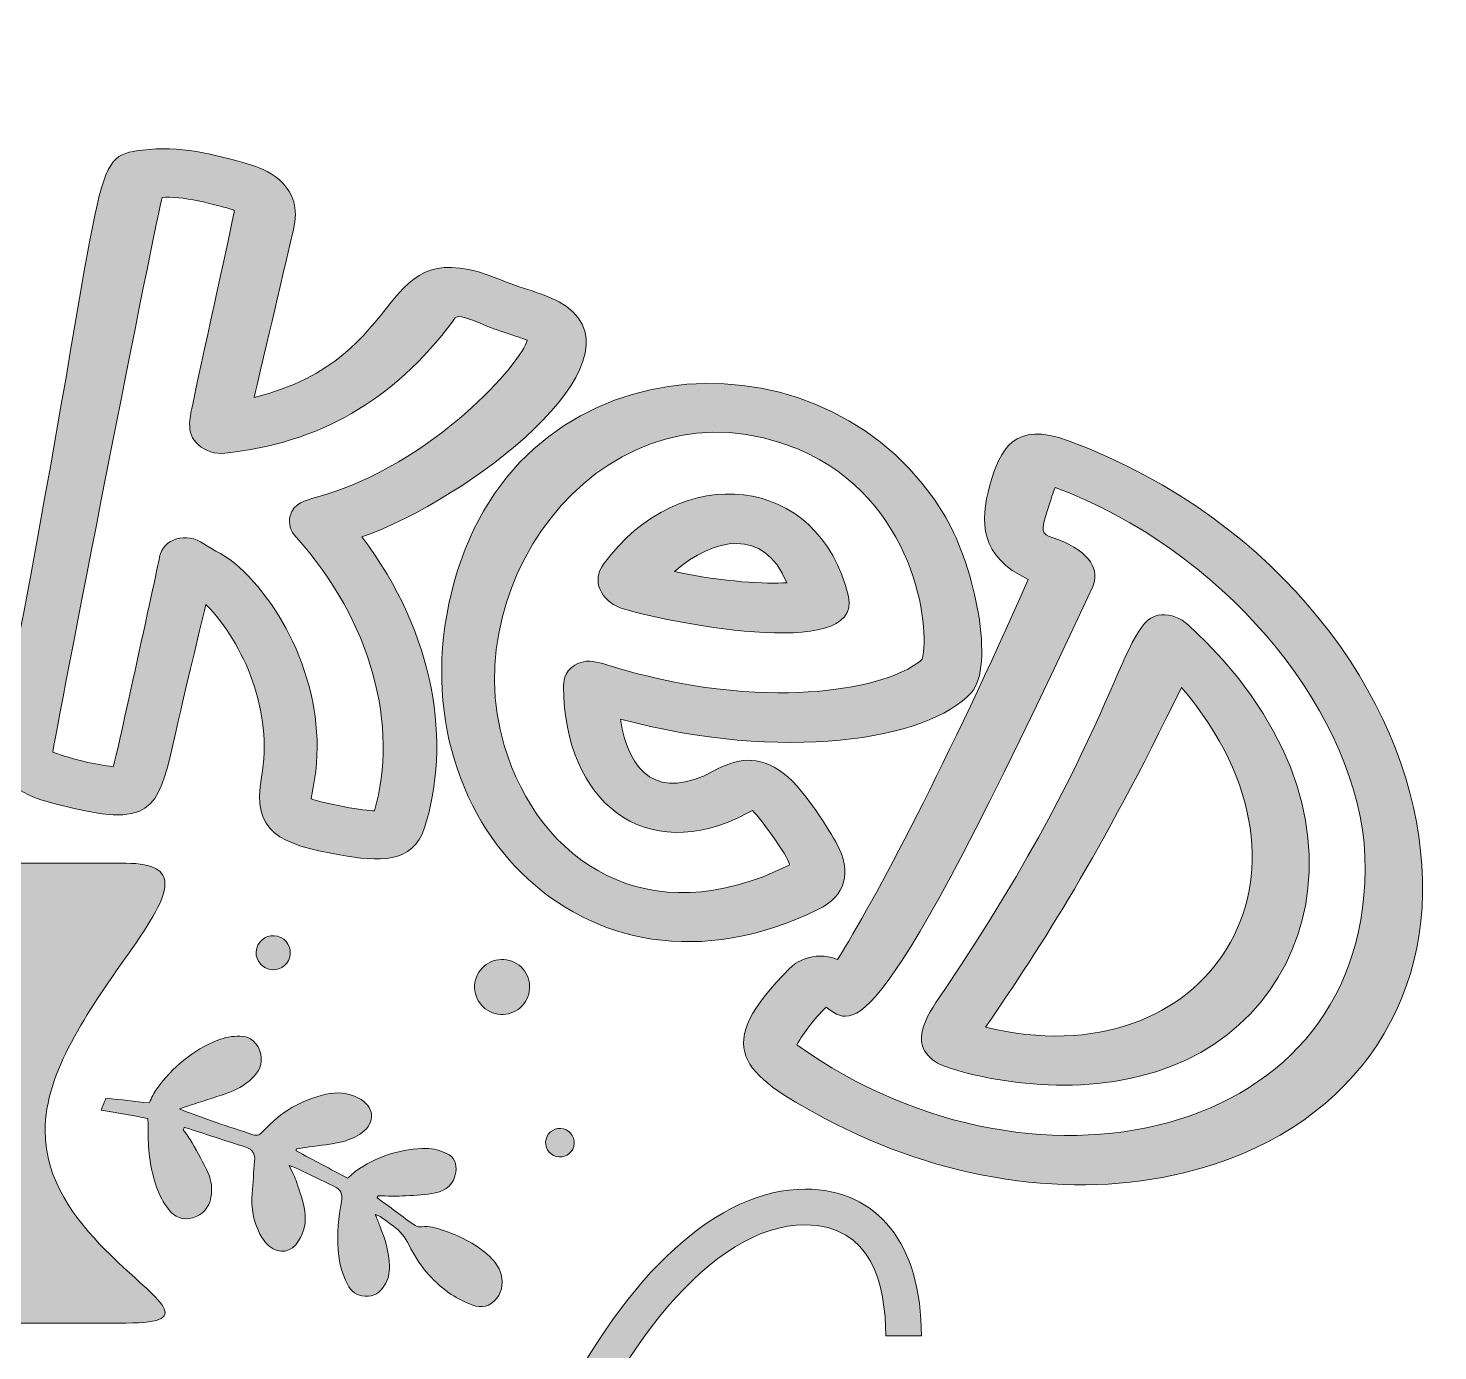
# Model space of a CAD drawing. Header units: inches. Extents: x 52 to 1027, y -905 to -175.
# Drawn here: x 699.2 to 1027.5, y -483.2 to -175 of the extents above; entities that cross this region are included whole.
import ezdxf

# ---------------------------------------------------------------- set-up
doc = ezdxf.new("R2010")
doc.units = ezdxf.units.IN
doc.header["$MEASUREMENT"] = 0
doc.layers.add('Layer 1', color=7, linetype='Continuous')

# ---------------------------------------------------------------- blocks, each defined once
blk = doc.blocks.new('block 2')
at = {"layer": 'Layer 1', "true_color": 0x020202}
h = blk.add_hatch(color=18, dxfattribs=at)
h.dxf.hatch_style = 2
edge = h.paths.add_edge_path()
edge.add_spline(control_points=[(470.67, -219), (473.95, -218.98), (472.96, -217.88), (473.95, -223.29), (495.89, -346.8), (490.01, -344.27), (507.68, -343.13), (519.53, -342.43), (530.84, -340.38), (531.09, -329.18), (531.18, -321.36), (528.42, -302.82), (521.56, -245.16), (544.52, -290.65), (551.85, -295.11), (558.84, -328.95), (560.85, -339.2), (569.75, -338.01), (578.4, -338.78), (588.86, -339.69), (596.43, -338.16), (597.43, -328.22), (597.47, -327.88), (597.5, -327.54), (597.53, -327.21), (598.66, -328.78), (600.34, -330.15), (602.55, -331.25), (627.61, -343.99), (627.91, -335.92), (636.83, -317.27), (639.36, -317.5), (644.67, -317.83), (658.19, -319.35), (658.4, -336.49), (655.68, -346), (668.54, -348.14), (678.9, -349.89), (689.17, -350.45), (692.92, -344.17), (693.29, -351.96), (697.76, -354.09), (709.87, -356.81), (729.34, -361.45), (729.8, -355.35), (733.62, -338.66), (736.35, -326.73), (738.78, -316.83), (740.59, -309.28), (749.58, -318.48), (756.25, -334.35), (753.52, -349.5), (751.27, -362.39), (757.73, -365.17), (771.81, -367.64), (780.64, -369.21), (788.81, -369.83), (791.51, -361.28), (797.64, -341.86), (794.26, -316.49), (776.91, -293.53), (801.92, -284.75), (843.07, -253.13), (824.48, -239.8), (820.34, -236.9), (815.15, -236.13), (809.29, -233.63), (779.21, -221.28), (789.52, -251.81), (751.82, -261.04), (753.47, -253.85), (756.42, -241.37), (761, -221.9), (763.38, -211.88), (755.11, -208.09), (751.44, -206.99), (742.34, -204.22), (734.19, -202.37), (725.83, -203.39), (713.37, -204.92), (717.84, -206.47), (698.07, -311.53), (696.92, -317.66), (695.88, -322.85), (695.03, -327.29), (696.01, -295.54), (696.94, -208.6), (695.19, -205.62), (693.23, -198.87), (687.66, -198.03), (681.72, -195.3), (674.28, -191.91), (673.17, -192.29), (669.11, -191.51), (657.16, -189.41), (652.62, -192.1), (598.95, -312.84), (603.6, -265.92), (609.01, -213.41), (609.12, -212.54), (610.62, -198.25), (612.83, -190.35), (595.07, -188.79), (559.41, -186.17), (564.93, -191.55), (562.8, -233.93), (532.31, -175), (533.23, -179.67), (484.13, -181.56), (461.73, -182.79), (451.89, -183.78), (457.59, -209.94), (458.84, -215.73), (463.72, -219.07), (470.67, -219)], knot_values=[0, 0, 0, 0, 1, 1, 1, 2, 2, 2, 3, 3, 3, 4, 4, 4, 5, 5, 5, 6, 6, 6, 7, 7, 7, 8, 8, 8, 9, 9, 9, 10, 10, 10, 11, 11, 11, 12, 12, 12, 13, 13, 13, 14, 14, 14, 15, 15, 15, 16, 16, 16, 17, 17, 17, 18, 18, 18, 19, 19, 19, 20, 20, 20, 21, 21, 21, 22, 22, 22, 23, 23, 23, 24, 24, 24, 25, 25, 25, 26, 26, 26, 27, 27, 27, 28, 28, 28, 29, 29, 29, 30, 30, 30, 31, 31, 31, 32, 32, 32, 33, 33, 33, 34, 34, 34, 35, 35, 35, 36, 36, 36, 37, 37, 37, 38, 38, 38, 38], degree=3, periodic=1)
edge = h.paths.add_edge_path()
edge.add_spline(control_points=[(730.37, -214.48), (734.57, -213.89), (742.99, -216.14), (747.2, -217.42), (747.17, -218.48), (741.43, -244.06), (738.27, -259.03), (736.8, -266.03), (735.61, -269.21), (738.87, -272.11), (740.5, -273.56), (742.79, -274.28), (745.01, -274.04), (766.82, -271.72), (784.13, -261.95), (798.18, -243.19), (798.9, -242.24), (798.68, -241.32), (804.27, -243.69), (809, -245.7), (812.9, -246.72), (815.44, -247.7), (814.32, -252.49), (794.02, -276.58), (766.13, -284.38), (763.9, -285), (761, -285.6), (760.2, -288.66), (759.76, -290.35), (760.28, -292.19), (761.59, -293.63), (779.28, -313.16), (785.54, -337.89), (779.81, -357.38), (777.93, -357.45), (768.16, -355.78), (765.1, -354.58), (765.19, -353.86), (765.39, -352.83), (765.56, -351.96), (769.51, -332.11), (760.26, -311.59), (748.34, -300.57), (745.47, -297.9), (742.23, -296.71), (740.1, -295.16), (736.19, -292.3), (730.5, -293.98), (729.8, -298.16), (729.69, -298.93), (719.53, -345.79), (719.01, -347.1), (714.84, -346.61), (709.7, -345.43), (704.93, -343.7), (705.24, -340.49), (729.34, -217.55), (730.37, -214.48)], knot_values=[0, 0, 0, 0, 1, 1, 1, 2, 2, 2, 3, 3, 3, 4, 4, 4, 5, 5, 5, 6, 6, 6, 7, 7, 7, 8, 8, 8, 9, 9, 9, 10, 10, 10, 11, 11, 11, 12, 12, 12, 13, 13, 13, 14, 14, 14, 15, 15, 15, 16, 16, 16, 17, 17, 17, 18, 18, 18, 19, 19, 19, 19], degree=3, periodic=1)
edge = h.paths.add_edge_path()
edge.add_spline(control_points=[(668.37, -202.72), (673.25, -203.38), (674.68, -205.11), (681.41, -207.49), (680.82, -208.8), (683.65, -197.83), (682.29, -338.04), (680.2, -338.22), (671.78, -337.34), (670.39, -337.1), (670.48, -305.24), (675.78, -309.63), (639.19, -306.24), (624.86, -305.15), (629.83, -305.86), (619.32, -326.09), (618.05, -325.84), (615.1, -324.86), (608.35, -321.49), (645.24, -238.6), (663.79, -209.25), (668.37, -202.72)], knot_values=[0, 0, 0, 0, 1, 1, 1, 2, 2, 2, 3, 3, 3, 4, 4, 4, 5, 5, 5, 6, 6, 6, 7, 7, 7, 7], degree=3, periodic=1)
edge = h.paths.add_edge_path()
edge.add_spline(control_points=[(470.85, -193.97), (474.44, -193.09), (485.61, -192.72), (500.53, -191.94), (523.98, -190.91), (524.31, -189.34), (548.7, -235.14), (561.33, -259.82), (562.21, -265.7), (569.65, -264.36), (576.41, -263.17), (574.6, -260.49), (576.98, -226), (579, -197.43), (577.91, -199.88), (580.09, -199.41), (584.09, -198.58), (586.12, -199.29), (593.94, -199.93), (597, -200.18), (597.08, -189.16), (585.4, -327.18), (585.35, -327.86), (585.97, -328.22), (579.45, -327.64), (575.71, -327.31), (572.44, -327.25), (570.7, -327.02), (563.84, -290.98), (555.87, -285.87), (532.82, -238.4), (529.17, -231.02), (523.13, -220.43), (518.77, -214.49), (512.53, -205.96), (503.3, -210.78), (504.06, -216.1), (514.93, -296.8), (519.31, -323.59), (519.06, -329.77), (516, -331.42), (508.74, -331.9), (505.2, -332.05), (503.52, -324.59), (487.24, -216.21), (486.88, -216.2), (486.1, -210.74), (484.36, -205.46), (475.21, -207.32), (474.72, -207.42), (471.57, -208.03), (471.5, -207.64), (470.46, -202.4), (470.35, -197.58), (470.85, -193.97)], knot_values=[0, 0, 0, 0, 1, 1, 1, 2, 2, 2, 3, 3, 3, 4, 4, 4, 5, 5, 5, 6, 6, 6, 7, 7, 7, 8, 8, 8, 9, 9, 9, 10, 10, 10, 11, 11, 11, 12, 12, 12, 13, 13, 13, 14, 14, 14, 15, 15, 15, 16, 16, 16, 17, 17, 17, 18, 18, 18, 18], degree=3, periodic=1)
h = blk.add_hatch(color=18, dxfattribs=at)
h.dxf.hatch_style = 2
edge = h.paths.add_edge_path()
edge.add_spline(control_points=[(799.2, -301.38), (781.76, -357.12), (828.48, -407.38), (883.22, -380.32), (889.51, -377.26), (891.16, -371.69), (887.45, -364.94), (887.42, -364.81), (880.61, -352.75), (875.06, -348.6), (869.19, -344.16), (864.18, -345.19), (858.74, -348.15), (846.13, -354.94), (839.06, -348.87), (837.13, -335.98), (874.76, -346.11), (908.7, -341.06), (918.87, -329.79), (924.32, -323.73), (919.79, -300.66), (912.81, -288.9), (886.81, -244.38), (816.09, -246.81), (799.2, -301.38)], knot_values=[0, 0, 0, 0, 1, 1, 1, 2, 2, 2, 3, 3, 3, 4, 4, 4, 5, 5, 5, 6, 6, 6, 7, 7, 7, 8, 8, 8, 8], degree=3, periodic=1)
edge = h.paths.add_edge_path()
edge.add_spline(control_points=[(878.59, -273.11), (905.88, -284.76), (909.37, -314.71), (907.39, -322.05), (905.24, -324.19), (898.8, -327.62), (886.75, -329.13), (877.33, -330.33), (862.17, -330.63), (842.56, -325.79), (832.87, -323.43), (830.29, -321.22), (826.53, -323.42), (823.86, -325), (823.87, -327.65), (823.86, -328.51), (824.05, -354.95), (842.67, -370.62), (866.65, -357.94), (867.01, -357.75), (867.48, -357.5), (867.86, -357.32), (869.94, -359.15), (877.31, -369.57), (876.39, -370.03), (843.61, -386.43), (818.12, -369.3), (810.08, -342.12), (798.18, -303.33), (834.5, -254.89), (878.59, -273.11)], knot_values=[0, 0, 0, 0, 1, 1, 1, 2, 2, 2, 3, 3, 3, 4, 4, 4, 5, 5, 5, 6, 6, 6, 7, 7, 7, 8, 8, 8, 9, 9, 9, 10, 10, 10, 10], degree=3, periodic=1)
h = blk.add_hatch(color=18, dxfattribs=at)
h.dxf.hatch_style = 2
edge = h.paths.add_edge_path()
edge.add_spline(control_points=[(1023.49, -366.68), (1019.98, -331.26), (991.4, -289.73), (941.5, -271.16), (928.77, -266.39), (925.58, -273.13), (923.17, -281.52), (920.72, -290.08), (920.95, -298.16), (932.08, -303.44), (913.8, -345.1), (896.17, -378.66), (887.68, -391.99), (881.71, -389.81), (877.84, -392.84), (876.6, -394.04), (858.02, -412.5), (865.23, -418.61), (884.57, -428.95), (911.78, -443.58), (942.35, -448.04), (968.31, -441.74), (1006.45, -432.62), (1027.5, -402.7), (1023.49, -366.68)], knot_values=[0, 0, 0, 0, 1, 1, 1, 2, 2, 2, 3, 3, 3, 4, 4, 4, 5, 5, 5, 6, 6, 6, 7, 7, 7, 8, 8, 8, 8], degree=3, periodic=1)
edge = h.paths.add_edge_path()
edge.add_spline(control_points=[(878.24, -411.9), (879.91, -408.87), (882.12, -405.99), (885.02, -403.14), (891.54, -407.78), (896.4, -414.56), (947.13, -305.09), (948.77, -301.54), (946.71, -297.02), (939.01, -294.17), (935.7, -292.95), (934.79, -293.05), (936.16, -288.75), (936.97, -286.17), (937.73, -283.43), (938.4, -282), (976.98, -296.45), (1006.97, -332.19), (1010.35, -364.85), (1015.26, -433.15), (934.77, -452.59), (878.24, -411.9)], knot_values=[0, 0, 0, 0, 1, 1, 1, 2, 2, 2, 3, 3, 3, 4, 4, 4, 5, 5, 5, 6, 6, 6, 7, 7, 7, 7], degree=3, periodic=1)
h = blk.add_hatch(color=18, dxfattribs=at)
h.dxf.hatch_style = 2
edge = h.paths.add_edge_path()
edge.add_spline(control_points=[(837.1, -310.08), (846.08, -313.05), (893.75, -322.93), (890.24, -307.46), (883.42, -278.62), (850.94, -275.55), (833.16, -299.91), (830.32, -303.74), (832.58, -308.32), (837.1, -310.08)], knot_values=[0, 0, 0, 0, 1, 1, 1, 2, 2, 2, 3, 3, 3, 3], degree=3, periodic=1)
edge = h.paths.add_edge_path()
edge.add_spline(control_points=[(875.85, -304.21), (871.06, -304.56), (861.59, -304.09), (849.68, -301.63), (858.86, -293.61), (870.59, -291.31), (875.85, -304.21)], knot_values=[0, 0, 0, 0, 1, 1, 1, 2, 2, 2, 2], degree=3, periodic=1)
h = blk.add_hatch(color=18, dxfattribs=at)
h.dxf.hatch_style = 2
edge = h.paths.add_edge_path()
edge.add_spline(control_points=[(969.37, -314.02), (967.63, -312.46), (965.31, -311.58), (963.14, -311.68), (953.46, -312.23), (954.58, -336.86), (912.49, -399.26), (909.6, -403.59), (903.12, -411.69), (911.01, -416.16), (914.82, -418.24), (937.21, -424.52), (958.03, -419.22), (999.27, -409.48), (1016.21, -357.02), (969.37, -314.02)], knot_values=[0, 0, 0, 0, 1, 1, 1, 2, 2, 2, 3, 3, 3, 4, 4, 4, 5, 5, 5, 5], degree=3, periodic=1)
edge = h.paths.add_edge_path()
edge.add_spline(control_points=[(922.19, -407.77), (935.65, -388.08), (948.61, -368.07), (967.79, -328.63), (1005.43, -372.57), (973.56, -420.49), (922.19, -407.77)], knot_values=[0, 0, 0, 0, 1, 1, 1, 2, 2, 2, 2], degree=3, periodic=1)
h = blk.add_hatch(color=18, dxfattribs=at)
h.dxf.hatch_style = 2
edge = h.paths.add_edge_path()
edge.add_spline(control_points=[(319.39, -374.41), (319.39, -378.42), (323.71, -384.68), (328.97, -392.18), (337.05, -403.73), (347.34, -418.23), (347.34, -431.97), (347.34, -443.33), (340.31, -452.58), (333.31, -459.67), (322.14, -470.95), (311.02, -476.72), (328.46, -476.72), (328.46, -476.72), (721.99, -476.72), (721.99, -476.72), (739.41, -476.72), (728.3, -470.95), (717.13, -459.67), (710.13, -452.58), (703.11, -443.33), (703.11, -431.97), (703.11, -418.23), (713.39, -403.73), (721.48, -392.18), (726.73, -384.68), (731.05, -378.42), (731.05, -374.41), (731.05, -371.35), (728.53, -369.6), (721.99, -369.6), (721.99, -369.6), (328.46, -369.6), (328.46, -369.6), (321.91, -369.6), (319.39, -371.35), (319.39, -374.41)], knot_values=[0, 0, 0, 0, 1, 1, 1, 2, 2, 2, 3, 3, 3, 4, 4, 4, 5, 5, 5, 6, 6, 6, 7, 7, 7, 8, 8, 8, 9, 9, 9, 10, 10, 10, 11, 11, 11, 12, 12, 12, 12], degree=3, periodic=1)
edge = h.paths.add_edge_path()
edge.add_spline(control_points=[(646.9, -454.92), (647.23, -451.74), (648.99, -449.22), (654.35, -449.11), (658.95, -449.33), (659.94, -451.3), (659.94, -453.6), (660.05, -456.34), (659.17, -459.41), (663.66, -459.63), (668.15, -459.84), (673.62, -454.04), (673.95, -445.94), (674.94, -426.01), (648.11, -429.4), (649.09, -403.01), (649.64, -389.32), (660.27, -377.28), (675.6, -378.15), (685.34, -378.59), (693.45, -384.61), (692.79, -395.02), (692.46, -398.08), (690.71, -400.6), (685.34, -400.71), (681.51, -400.6), (680.19, -398.74), (679.65, -396.66), (678.77, -393.7), (679.65, -390.09), (676.03, -390.2), (671.54, -389.98), (666.07, -395.78), (665.74, -403.89), (665.08, -418.45), (691.91, -418.23), (690.6, -446.81), (689.94, -460.5), (679.43, -472.55), (664.1, -471.67), (654.35, -471.23), (646.25, -465.21), (646.9, -454.92)], knot_values=[0, 0, 0, 0, 1, 1, 1, 2, 2, 2, 3, 3, 3, 4, 4, 4, 5, 5, 5, 6, 6, 6, 7, 7, 7, 8, 8, 8, 9, 9, 9, 10, 10, 10, 11, 11, 11, 12, 12, 12, 13, 13, 13, 14, 14, 14, 14], degree=3, periodic=1)
edge = h.paths.add_edge_path()
edge.add_spline(control_points=[(595.55, -454.92), (595.88, -451.74), (597.63, -449.22), (602.99, -449.11), (607.59, -449.33), (608.58, -451.3), (608.58, -453.6), (608.69, -456.34), (607.81, -459.41), (612.3, -459.63), (616.79, -459.84), (622.27, -454.04), (622.6, -445.94), (623.58, -426.01), (596.75, -429.4), (597.74, -403.01), (598.28, -389.32), (608.91, -377.28), (624.24, -378.15), (633.98, -378.59), (642.09, -384.61), (641.43, -395.02), (641.1, -398.08), (639.35, -400.6), (633.98, -400.71), (630.15, -400.6), (628.84, -398.74), (628.29, -396.66), (627.41, -393.7), (628.29, -390.09), (624.68, -390.2), (620.19, -389.98), (614.71, -395.78), (614.38, -403.89), (613.72, -418.45), (640.56, -418.23), (639.24, -446.81), (638.58, -460.5), (628.07, -472.55), (612.74, -471.67), (602.99, -471.23), (594.89, -465.21), (595.55, -454.92)], knot_values=[0, 0, 0, 0, 1, 1, 1, 2, 2, 2, 3, 3, 3, 4, 4, 4, 5, 5, 5, 6, 6, 6, 7, 7, 7, 8, 8, 8, 9, 9, 9, 10, 10, 10, 11, 11, 11, 12, 12, 12, 13, 13, 13, 14, 14, 14, 14], degree=3, periodic=1)
edge = h.paths.add_edge_path()
edge.add_spline(control_points=[(566.86, -376.95), (579.34, -376.95), (584.71, -386.04), (584.71, -397.97), (584.71, -417.46), (569.48, -434.55), (553.28, -443.75), (554.7, -451.85), (557.66, -457.65), (562.7, -457.76), (568.39, -458.09), (572.99, -454.37), (574.96, -449.11), (576.82, -443.86), (579.89, -443.09), (583.06, -443.09), (587.11, -443.09), (591.17, -445.39), (589.74, -451.08), (586.46, -463.68), (575.62, -472.66), (562.7, -472.66), (542.55, -472.66), (533.35, -452.07), (533.35, -429.84), (533.35, -404.43), (545.5, -376.95), (566.86, -376.95)], knot_values=[0, 0, 0, 0, 1, 1, 1, 2, 2, 2, 3, 3, 3, 4, 4, 4, 5, 5, 5, 6, 6, 6, 7, 7, 7, 8, 8, 8, 9, 9, 9, 9], degree=3, periodic=1)
edge = h.paths.add_edge_path()
edge.add_spline(control_points=[(490.09, -376.29), (491.3, -374.32), (497.76, -373.44), (499.29, -373.44), (509.04, -373.77), (508.93, -378.48), (508.49, -383.96), (508.49, -403.23), (507.18, -422.5), (507.18, -444.73), (507.18, -444.73), (507.18, -454.92), (507.18, -454.92), (507.83, -455.24), (518.68, -453.38), (525.9, -453.27), (531.27, -453.16), (531.38, -456.01), (531.6, -460.17), (531.82, -463.24), (530.72, -467.18), (527.33, -467.62), (517.91, -468.82), (503.23, -470.14), (495.02, -468.82), (491.3, -468.06), (489.66, -465.21), (489.55, -460.5), (489.33, -456.34), (488.78, -425.02), (488.78, -401.48), (488.78, -388.44), (489, -378.04), (490.09, -376.29)], knot_values=[0, 0, 0, 0, 1, 1, 1, 2, 2, 2, 3, 3, 3, 4, 4, 4, 5, 5, 5, 6, 6, 6, 7, 7, 7, 8, 8, 8, 9, 9, 9, 10, 10, 10, 11, 11, 11, 11], degree=3, periodic=1)
edge = h.paths.add_edge_path()
edge.add_spline(control_points=[(422.86, -386.04), (422.97, -381.87), (427.13, -379.9), (431.73, -380.01), (434.14, -380.12), (436.76, -380.78), (438.52, -381.98), (443.12, -379.03), (448.7, -377.17), (454.5, -377.17), (466, -377.17), (474.87, -382.97), (477.39, -392.17), (479.47, -399.62), (478.49, -409.14), (477.5, -417.46), (476.51, -425.57), (475.09, -434.44), (475.42, -442.32), (475.75, -449.77), (475.2, -454.48), (478.27, -457.22), (485.28, -462.8), (478.05, -472.98), (468.3, -468.39), (460.64, -461.6), (458.56, -451.74), (458.34, -442.76), (458.12, -434.22), (459.43, -424.58), (460.53, -415.71), (461.62, -406.84), (462.06, -400.38), (460.86, -396.11), (460.09, -393.59), (458.01, -391.84), (453.19, -391.84), (445.41, -391.84), (443.33, -394.8), (440.92, -399.07), (440.27, -413.52), (438.95, -425.57), (438.95, -441.88), (438.95, -447.58), (440.6, -463.02), (438.08, -468.49), (435.89, -470.36), (432.93, -471.45), (430.52, -471.45), (426.47, -471.34), (423.08, -469.59), (422.75, -465.32), (420.89, -436.96), (422.64, -414.51), (422.86, -386.04)], knot_values=[0, 0, 0, 0, 1, 1, 1, 2, 2, 2, 3, 3, 3, 4, 4, 4, 5, 5, 5, 6, 6, 6, 7, 7, 7, 8, 8, 8, 9, 9, 9, 10, 10, 10, 11, 11, 11, 12, 12, 12, 13, 13, 13, 14, 14, 14, 15, 15, 15, 16, 16, 16, 17, 17, 17, 18, 18, 18, 18], degree=3, periodic=1)
edge = h.paths.add_edge_path()
edge.add_spline(control_points=[(360.99, -385.49), (361.1, -382.53), (364.82, -380.45), (368.65, -380.45), (372.7, -380.45), (377.08, -382.31), (376.87, -387.24), (376.43, -408.05), (376.43, -423.27), (377.52, -444.4), (378.07, -455.9), (381.57, -460.5), (387.16, -460.5), (396.14, -460.5), (396.14, -438.6), (396.14, -418.23), (396.14, -403.56), (395.26, -391.73), (394.93, -387.24), (394.71, -382.31), (402.27, -380.45), (406.32, -380.45), (410.16, -380.45), (413.88, -382.53), (413.99, -385.49), (414.43, -407.72), (414.43, -422.72), (413.33, -445.28), (412.46, -463.13), (399.42, -472.22), (387.49, -472.22), (370.95, -472.22), (362.63, -463.13), (361.64, -445.28), (360.33, -422.5), (360.55, -407.72), (360.99, -385.49)], knot_values=[0, 0, 0, 0, 1, 1, 1, 2, 2, 2, 3, 3, 3, 4, 4, 4, 5, 5, 5, 6, 6, 6, 7, 7, 7, 8, 8, 8, 9, 9, 9, 10, 10, 10, 11, 11, 11, 12, 12, 12, 12], degree=3, periodic=1)
h = blk.add_hatch(color=18, dxfattribs=at)
h.dxf.hatch_style = 2
edge = h.paths.add_edge_path()
edge.add_spline(control_points=[(760.09, -391.46), (760.66, -389.34), (759.4, -387.16), (757.28, -386.6), (755.16, -386.03), (752.99, -387.29), (752.42, -389.41), (751.85, -391.52), (753.11, -393.7), (755.23, -394.27), (757.35, -394.84), (759.53, -393.58), (760.09, -391.46)], knot_values=[0, 0, 0, 0, 1, 1, 1, 2, 2, 2, 3, 3, 3, 4, 4, 4, 4], degree=3, periodic=1)
h = blk.add_hatch(color=18, dxfattribs=at)
h.dxf.hatch_style = 2
edge = h.paths.add_edge_path()
edge.add_spline(control_points=[(815.76, -400.07), (816.68, -396.65), (814.65, -393.14), (811.23, -392.22), (807.81, -391.31), (804.3, -393.34), (803.38, -396.76), (802.47, -400.18), (804.5, -403.69), (807.92, -404.61), (811.34, -405.52), (814.85, -403.49), (815.76, -400.07)], knot_values=[0, 0, 0, 0, 1, 1, 1, 2, 2, 2, 3, 3, 3, 4, 4, 4, 4], degree=3, periodic=1)
h = blk.add_hatch(color=18, dxfattribs=at)
h.dxf.hatch_style = 2
edge = h.paths.add_edge_path()
edge.add_spline(control_points=[(748.48, -409.85), (746.76, -409.88), (744.93, -410.16), (743.35, -410.8), (737.54, -413.18), (732.84, -417.06), (729.14, -422.12), (728.45, -423.07), (728, -424.2), (727.33, -425.45), (724.14, -425.09), (720.8, -424.71), (717.28, -424.31), (716.95, -425.16), (716.63, -425.98), (716.2, -427.09), (719.9, -427.76), (723.4, -428.39), (727.07, -429.05), (727.11, -430.32), (727.19, -431.35), (727.16, -432.38), (727.08, -436.72), (727.69, -440.98), (729.11, -445.06), (729.75, -446.89), (730.72, -448.67), (731.87, -450.23), (733.21, -452.05), (735.21, -452.85), (737.5, -452.19), (739.87, -451.51), (741.3, -449.9), (741.75, -447.43), (742.1, -445.49), (741.92, -443.58), (741.13, -441.83), (740.02, -439.41), (738.7, -437.08), (737.39, -434.75), (736.78, -433.67), (735.99, -432.69), (735.28, -431.67), (735.39, -431.49), (735.51, -431.31), (735.62, -431.13), (740.38, -432.67), (745.13, -434.22), (749.88, -435.75), (751.48, -436.26), (752.07, -437.36), (751.93, -438.99), (751.71, -441.51), (751.55, -444.04), (751.34, -446.57), (751.06, -449.89), (751.66, -453.05), (753.16, -455.99), (753.69, -457.03), (754.45, -458.04), (755.34, -458.79), (757.75, -460.8), (760.53, -460.29), (762.17, -457.6), (763.46, -455.48), (764, -453.08), (763.62, -450.69), (763.26, -448.42), (762.46, -446.21), (761.74, -444.02), (761.32, -442.76), (760.69, -441.58), (759.98, -439.99), (760.92, -440.36), (761.49, -440.54), (762.02, -440.8), (764.82, -442.13), (767.59, -443.52), (770.4, -444.82), (772.01, -445.57), (772.46, -446.73), (772.14, -448.42), (771.45, -452.1), (771.15, -455.82), (771.37, -459.57), (771.53, -462.42), (772.24, -465.12), (773.53, -467.68), (774.4, -469.41), (775.75, -470.38), (777.67, -470.5), (779.72, -470.62), (781.19, -469.61), (782.21, -467.93), (783.03, -466.58), (783.36, -465.08), (783.33, -463.49), (783.27, -460.18), (782.26, -457.12), (781.08, -454.08), (780.78, -453.3), (780.47, -452.51), (780.04, -451.41), (780.69, -451.72), (781.12, -451.85), (781.46, -452.1), (782.39, -452.74), (783.27, -453.44), (784.18, -454.11), (785.8, -455.29), (787.01, -456.72), (787.9, -458.58), (790.04, -463.03), (793.17, -466.76), (797.17, -469.66), (798.64, -470.72), (800.31, -471.54), (801.97, -472.28), (803.95, -473.15), (806.03, -473.28), (807.7, -471.66), (809.46, -469.96), (809.92, -467.76), (809.34, -465.42), (808.86, -463.5), (807.62, -462.04), (806.17, -460.77), (803.09, -458.08), (799.47, -456.38), (795.66, -455.05), (794.11, -454.5), (792.57, -454.12), (790.9, -454.31), (790.38, -454.37), (789.71, -454.29), (789.3, -454), (786.34, -451.9), (783.42, -449.72), (780.49, -447.57), (780.55, -447.42), (780.61, -447.26), (780.67, -447.11), (782.84, -447.11), (785.01, -447.2), (787.18, -447.09), (789.49, -446.97), (791.83, -446.85), (794.08, -446.38), (796.59, -445.85), (798.38, -444.32), (798.77, -441.56), (799.04, -439.59), (798.45, -438.01), (796.6, -437.19), (795.16, -436.55), (793.5, -436.06), (791.94, -436.06), (786.32, -436.07), (781.1, -437.67), (776.36, -440.7), (775.42, -441.29), (774.62, -442.11), (773.58, -442.97), (769.63, -440.87), (765.62, -438.74), (761.61, -436.61), (761.63, -436.46), (761.65, -436.3), (761.67, -436.15), (762.65, -436), (763.63, -435.85), (764.6, -435.7), (767.18, -435.31), (769.79, -435.07), (772.31, -434.47), (773.91, -434.09), (775.57, -433.4), (776.88, -432.42), (780.23, -429.95), (779.81, -426.22), (776.12, -424.29), (773.7, -423.02), (771.14, -422.82), (768.52, -423.42), (762.78, -424.73), (757.93, -427.59), (753.99, -431.95), (753.25, -432.78), (752.63, -433.22), (751.48, -432.84), (745.81, -430.95), (740.13, -429.12), (734.4, -426.85), (735.16, -426.58), (735.91, -426.29), (736.67, -426.04), (739.55, -425.1), (742.46, -424.24), (745.31, -423.23), (747.51, -422.44), (749.59, -421.38), (751.31, -419.75), (752.93, -418.21), (753.83, -416.37), (753.35, -414.06), (752.84, -411.63), (750.95, -409.81), (748.48, -409.85)], knot_values=[0, 0, 0, 0, 1, 1, 1, 2, 2, 2, 3, 3, 3, 4, 4, 4, 5, 5, 5, 6, 6, 6, 7, 7, 7, 8, 8, 8, 9, 9, 9, 10, 10, 10, 11, 11, 11, 12, 12, 12, 13, 13, 13, 14, 14, 14, 15, 15, 15, 16, 16, 16, 17, 17, 17, 18, 18, 18, 19, 19, 19, 20, 20, 20, 21, 21, 21, 22, 22, 22, 23, 23, 23, 24, 24, 24, 25, 25, 25, 26, 26, 26, 27, 27, 27, 28, 28, 28, 29, 29, 29, 30, 30, 30, 31, 31, 31, 32, 32, 32, 33, 33, 33, 34, 34, 34, 35, 35, 35, 36, 36, 36, 37, 37, 37, 38, 38, 38, 39, 39, 39, 40, 40, 40, 41, 41, 41, 42, 42, 42, 43, 43, 43, 44, 44, 44, 45, 45, 45, 46, 46, 46, 47, 47, 47, 48, 48, 48, 49, 49, 49, 50, 50, 50, 51, 51, 51, 52, 52, 52, 53, 53, 53, 54, 54, 54, 55, 55, 55, 56, 56, 56, 57, 57, 57, 58, 58, 58, 59, 59, 59, 60, 60, 60, 61, 61, 61, 62, 62, 62, 63, 63, 63, 64, 64, 64, 65, 65, 65, 66, 66, 66, 67, 67, 67, 68, 68, 68, 69, 69, 69, 69], degree=3, periodic=1)
h = blk.add_hatch(color=18, dxfattribs=at)
h.dxf.hatch_style = 2
edge = h.paths.add_edge_path()
edge.add_spline(control_points=[(826.25, -435.57), (826.72, -433.79), (825.67, -431.97), (823.89, -431.49), (822.12, -431.02), (820.29, -432.07), (819.82, -433.85), (819.34, -435.62), (820.4, -437.45), (822.17, -437.92), (823.95, -438.4), (825.77, -437.34), (826.25, -435.57)], knot_values=[0, 0, 0, 0, 1, 1, 1, 2, 2, 2, 3, 3, 3, 4, 4, 4, 4], degree=3, periodic=1)
h = blk.add_hatch(color=18, dxfattribs=at)
h.dxf.hatch_style = 2
edge = h.paths.add_edge_path()
edge.add_spline(control_points=[(880.17, -453.84), (895.6, -453.84), (898.92, -467.84), (898.92, -479.71), (898.92, -479.71), (907.23, -479.71), (907.23, -479.71), (907.23, -458.35), (897.02, -445.53), (880.17, -445.53), (859.99, -445.53), (838.87, -464.76), (822.01, -498.23), (818.69, -504.87), (815.6, -511.76), (812.75, -519.12), (812.75, -519.12), (799.46, -519.12), (799.46, -519.12), (799.46, -519.12), (796.85, -527.42), (796.85, -527.42), (796.85, -527.42), (809.67, -527.42), (809.67, -527.42), (801.83, -550.69), (797.32, -575.37), (797.32, -596.5), (797.32, -638.52), (814.42, -662.73), (844.56, -662.73), (881.59, -662.73), (901.53, -629.49), (901.53, -598.16), (901.53, -585.34), (898.21, -573.47), (892.04, -565.17), (884.92, -555.2), (874.95, -549.97), (862.6, -549.97), (862.6, -549.97), (862.6, -558.28), (862.6, -558.28), (872.1, -558.28), (879.93, -562.08), (885.39, -569.91), (890.38, -577.04), (893.22, -587), (893.22, -598.16), (893.22, -625.46), (876.13, -654.42), (844.56, -654.42), (810.62, -654.42), (805.39, -618.1), (805.39, -596.5), (805.39, -574.9), (810.38, -549.97), (818.69, -527.42), (818.69, -527.42), (834.12, -527.42), (834.12, -527.42), (834.12, -527.42), (836.73, -519.12), (836.73, -519.12), (836.73, -519.12), (821.77, -519.12), (821.77, -519.12), (836.02, -483.04), (858.33, -453.84), (880.17, -453.84)], knot_values=[0, 0, 0, 0, 1, 1, 1, 2, 2, 2, 3, 3, 3, 4, 4, 4, 5, 5, 5, 6, 6, 6, 7, 7, 7, 8, 8, 8, 9, 9, 9, 10, 10, 10, 11, 11, 11, 12, 12, 12, 13, 13, 13, 14, 14, 14, 15, 15, 15, 16, 16, 16, 17, 17, 17, 18, 18, 18, 19, 19, 19, 20, 20, 20, 21, 21, 21, 22, 22, 22, 23, 23, 23, 23], degree=3, periodic=1)
at = {"layer": 'Layer 1', "lineweight": 0}
for points, knots in [([(470.67, -219), (473.95, -218.98), (472.96, -217.88), (473.95, -223.29), (495.89, -346.8), (490.01, -344.27), (507.68, -343.13), (519.53, -342.43), (530.84, -340.38), (531.09, -329.18), (531.18, -321.36), (528.42, -302.82), (521.56, -245.16), (544.52, -290.65), (551.85, -295.11), (558.84, -328.95), (560.85, -339.2), (569.75, -338.01), (578.4, -338.78), (588.86, -339.69), (596.43, -338.16), (597.43, -328.22), (597.47, -327.88), (597.5, -327.54), (597.53, -327.21), (598.66, -328.78), (600.34, -330.15), (602.55, -331.25), (627.61, -343.99), (627.91, -335.92), (636.83, -317.27), (639.36, -317.5), (644.67, -317.83), (658.19, -319.35), (658.4, -336.49), (655.68, -346), (668.54, -348.14), (678.9, -349.89), (689.17, -350.45), (692.92, -344.17), (693.29, -351.96), (697.76, -354.09), (709.87, -356.81), (729.34, -361.45), (729.8, -355.35), (733.62, -338.66), (736.35, -326.73), (738.78, -316.83), (740.59, -309.28), (749.58, -318.48), (756.25, -334.35), (753.52, -349.5), (751.27, -362.39), (757.73, -365.17), (771.81, -367.64), (780.64, -369.21), (788.81, -369.83), (791.51, -361.28), (797.64, -341.86), (794.26, -316.49), (776.91, -293.53), (801.92, -284.75), (843.07, -253.13), (824.48, -239.8), (820.34, -236.9), (815.15, -236.13), (809.29, -233.63), (779.21, -221.28), (789.52, -251.81), (751.82, -261.04), (753.47, -253.85), (756.42, -241.37), (761, -221.9), (763.38, -211.88), (755.11, -208.09), (751.44, -206.99), (742.34, -204.22), (734.19, -202.37), (725.83, -203.39), (713.37, -204.92), (717.84, -206.47), (698.07, -311.53), (696.92, -317.66), (695.88, -322.85), (695.03, -327.29), (696.01, -295.54), (696.94, -208.6), (695.19, -205.62), (693.23, -198.87), (687.66, -198.03), (681.72, -195.3), (674.28, -191.91), (673.17, -192.29), (669.11, -191.51), (657.16, -189.41), (652.62, -192.1), (598.95, -312.84), (603.6, -265.92), (609.01, -213.41), (609.12, -212.54), (610.62, -198.25), (612.83, -190.35), (595.07, -188.79), (559.41, -186.17), (564.93, -191.55), (562.8, -233.93), (532.31, -175), (533.23, -179.67), (484.13, -181.56), (461.73, -182.79), (451.89, -183.78), (457.59, -209.94), (458.84, -215.73), (463.72, -219.07), (470.67, -219)], [0, 0, 0, 0, 1, 1, 1, 2, 2, 2, 3, 3, 3, 4, 4, 4, 5, 5, 5, 6, 6, 6, 7, 7, 7, 8, 8, 8, 9, 9, 9, 10, 10, 10, 11, 11, 11, 12, 12, 12, 13, 13, 13, 14, 14, 14, 15, 15, 15, 16, 16, 16, 17, 17, 17, 18, 18, 18, 19, 19, 19, 20, 20, 20, 21, 21, 21, 22, 22, 22, 23, 23, 23, 24, 24, 24, 25, 25, 25, 26, 26, 26, 27, 27, 27, 28, 28, 28, 29, 29, 29, 30, 30, 30, 31, 31, 31, 32, 32, 32, 33, 33, 33, 34, 34, 34, 35, 35, 35, 36, 36, 36, 37, 37, 37, 38, 38, 38, 38]), ([(730.37, -214.48), (734.57, -213.89), (742.99, -216.14), (747.2, -217.42), (747.17, -218.48), (741.43, -244.06), (738.27, -259.03), (736.8, -266.03), (735.61, -269.21), (738.87, -272.11), (740.5, -273.56), (742.79, -274.28), (745.01, -274.04), (766.82, -271.72), (784.13, -261.95), (798.18, -243.19), (798.9, -242.24), (798.68, -241.32), (804.27, -243.69), (809, -245.7), (812.9, -246.72), (815.44, -247.7), (814.32, -252.49), (794.02, -276.58), (766.13, -284.38), (763.9, -285), (761, -285.6), (760.2, -288.66), (759.76, -290.35), (760.28, -292.19), (761.59, -293.63), (779.28, -313.16), (785.54, -337.89), (779.81, -357.38), (777.93, -357.45), (768.16, -355.78), (765.1, -354.58), (765.19, -353.86), (765.39, -352.83), (765.56, -351.96), (769.51, -332.11), (760.26, -311.59), (748.34, -300.57), (745.47, -297.9), (742.23, -296.71), (740.1, -295.16), (736.19, -292.3), (730.5, -293.98), (729.8, -298.16), (729.69, -298.93), (719.53, -345.79), (719.01, -347.1), (714.84, -346.61), (709.7, -345.43), (704.93, -343.7), (705.24, -340.49), (729.34, -217.55), (730.37, -214.48)], [0, 0, 0, 0, 1, 1, 1, 2, 2, 2, 3, 3, 3, 4, 4, 4, 5, 5, 5, 6, 6, 6, 7, 7, 7, 8, 8, 8, 9, 9, 9, 10, 10, 10, 11, 11, 11, 12, 12, 12, 13, 13, 13, 14, 14, 14, 15, 15, 15, 16, 16, 16, 17, 17, 17, 18, 18, 18, 19, 19, 19, 19]), ([(799.2, -301.38), (781.76, -357.12), (828.48, -407.38), (883.22, -380.32), (889.51, -377.26), (891.16, -371.69), (887.45, -364.94), (887.42, -364.81), (880.61, -352.75), (875.06, -348.6), (869.19, -344.16), (864.18, -345.19), (858.74, -348.15), (846.13, -354.94), (839.06, -348.87), (837.13, -335.98), (874.76, -346.11), (908.7, -341.06), (918.87, -329.79), (924.32, -323.73), (919.79, -300.66), (912.81, -288.9), (886.81, -244.38), (816.09, -246.81), (799.2, -301.38)], [0, 0, 0, 0, 1, 1, 1, 2, 2, 2, 3, 3, 3, 4, 4, 4, 5, 5, 5, 6, 6, 6, 7, 7, 7, 8, 8, 8, 8]), ([(878.59, -273.11), (905.88, -284.76), (909.37, -314.71), (907.39, -322.05), (905.24, -324.19), (898.8, -327.62), (886.75, -329.13), (877.33, -330.33), (862.17, -330.63), (842.56, -325.79), (832.87, -323.43), (830.29, -321.22), (826.53, -323.42), (823.86, -325), (823.87, -327.65), (823.86, -328.51), (824.05, -354.95), (842.67, -370.62), (866.65, -357.94), (867.01, -357.75), (867.48, -357.5), (867.86, -357.32), (869.94, -359.15), (877.31, -369.57), (876.39, -370.03), (843.61, -386.43), (818.12, -369.3), (810.08, -342.12), (798.18, -303.33), (834.5, -254.89), (878.59, -273.11)], [0, 0, 0, 0, 1, 1, 1, 2, 2, 2, 3, 3, 3, 4, 4, 4, 5, 5, 5, 6, 6, 6, 7, 7, 7, 8, 8, 8, 9, 9, 9, 10, 10, 10, 10]), ([(1023.49, -366.68), (1019.98, -331.26), (991.4, -289.73), (941.5, -271.16), (928.77, -266.39), (925.58, -273.13), (923.17, -281.52), (920.72, -290.08), (920.95, -298.16), (932.08, -303.44), (913.8, -345.1), (896.17, -378.66), (887.68, -391.99), (881.71, -389.81), (877.84, -392.84), (876.6, -394.04), (858.02, -412.5), (865.23, -418.61), (884.57, -428.95), (911.78, -443.58), (942.35, -448.04), (968.31, -441.74), (1006.45, -432.62), (1027.5, -402.7), (1023.49, -366.68)], [0, 0, 0, 0, 1, 1, 1, 2, 2, 2, 3, 3, 3, 4, 4, 4, 5, 5, 5, 6, 6, 6, 7, 7, 7, 8, 8, 8, 8]), ([(837.1, -310.08), (846.08, -313.05), (893.75, -322.93), (890.24, -307.46), (883.42, -278.62), (850.94, -275.55), (833.16, -299.91), (830.32, -303.74), (832.58, -308.32), (837.1, -310.08)], [0, 0, 0, 0, 1, 1, 1, 2, 2, 2, 3, 3, 3, 3]), ([(878.24, -411.9), (879.91, -408.87), (882.12, -405.99), (885.02, -403.14), (891.54, -407.78), (896.4, -414.56), (947.13, -305.09), (948.77, -301.54), (946.71, -297.02), (939.01, -294.17), (935.7, -292.95), (934.79, -293.05), (936.16, -288.75), (936.97, -286.17), (937.73, -283.43), (938.4, -282), (976.98, -296.45), (1006.97, -332.19), (1010.35, -364.85), (1015.26, -433.15), (934.77, -452.59), (878.24, -411.9)], [0, 0, 0, 0, 1, 1, 1, 2, 2, 2, 3, 3, 3, 4, 4, 4, 5, 5, 5, 6, 6, 6, 7, 7, 7, 7]), ([(875.85, -304.21), (871.06, -304.56), (861.59, -304.09), (849.68, -301.63), (858.86, -293.61), (870.59, -291.31), (875.85, -304.21)], [0, 0, 0, 0, 1, 1, 1, 2, 2, 2, 2]), ([(969.37, -314.02), (967.63, -312.46), (965.31, -311.58), (963.14, -311.68), (953.46, -312.23), (954.58, -336.86), (912.49, -399.26), (909.6, -403.59), (903.12, -411.69), (911.01, -416.16), (914.82, -418.24), (937.21, -424.52), (958.03, -419.22), (999.27, -409.48), (1016.21, -357.02), (969.37, -314.02)], [0, 0, 0, 0, 1, 1, 1, 2, 2, 2, 3, 3, 3, 4, 4, 4, 5, 5, 5, 5]), ([(922.19, -407.77), (935.65, -388.08), (948.61, -368.07), (967.79, -328.63), (1005.43, -372.57), (973.56, -420.49), (922.19, -407.77)], [0, 0, 0, 0, 1, 1, 1, 2, 2, 2, 2]), ([(319.39, -374.41), (319.39, -378.42), (323.71, -384.68), (328.97, -392.18), (337.05, -403.73), (347.34, -418.23), (347.34, -431.97), (347.34, -443.33), (340.31, -452.58), (333.31, -459.67), (322.14, -470.95), (311.02, -476.72), (328.46, -476.72), (328.46, -476.72), (721.99, -476.72), (721.99, -476.72), (739.41, -476.72), (728.3, -470.95), (717.13, -459.67), (710.13, -452.58), (703.11, -443.33), (703.11, -431.97), (703.11, -418.23), (713.39, -403.73), (721.48, -392.18), (726.73, -384.68), (731.05, -378.42), (731.05, -374.41), (731.05, -371.35), (728.53, -369.6), (721.99, -369.6), (721.99, -369.6), (328.46, -369.6), (328.46, -369.6), (321.91, -369.6), (319.39, -371.35), (319.39, -374.41)], [0, 0, 0, 0, 1, 1, 1, 2, 2, 2, 3, 3, 3, 4, 4, 4, 5, 5, 5, 6, 6, 6, 7, 7, 7, 8, 8, 8, 9, 9, 9, 10, 10, 10, 11, 11, 11, 12, 12, 12, 12]), ([(760.09, -391.46), (760.66, -389.34), (759.4, -387.16), (757.28, -386.6), (755.16, -386.03), (752.99, -387.29), (752.42, -389.41), (751.85, -391.52), (753.11, -393.7), (755.23, -394.27), (757.35, -394.84), (759.53, -393.58), (760.09, -391.46)], [0, 0, 0, 0, 1, 1, 1, 2, 2, 2, 3, 3, 3, 4, 4, 4, 4]), ([(815.76, -400.07), (816.68, -396.65), (814.65, -393.14), (811.23, -392.22), (807.81, -391.31), (804.3, -393.34), (803.38, -396.76), (802.47, -400.18), (804.5, -403.69), (807.92, -404.61), (811.34, -405.52), (814.85, -403.49), (815.76, -400.07)], [0, 0, 0, 0, 1, 1, 1, 2, 2, 2, 3, 3, 3, 4, 4, 4, 4]), ([(748.48, -409.85), (746.76, -409.88), (744.93, -410.16), (743.35, -410.8), (737.54, -413.18), (732.84, -417.06), (729.14, -422.12), (728.45, -423.07), (728, -424.2), (727.33, -425.45), (724.14, -425.09), (720.8, -424.71), (717.28, -424.31), (716.95, -425.16), (716.63, -425.98), (716.2, -427.09), (719.9, -427.76), (723.4, -428.39), (727.07, -429.05), (727.11, -430.32), (727.19, -431.35), (727.16, -432.38), (727.08, -436.72), (727.69, -440.98), (729.11, -445.06), (729.75, -446.89), (730.72, -448.67), (731.87, -450.23), (733.21, -452.05), (735.21, -452.85), (737.5, -452.19), (739.87, -451.51), (741.3, -449.9), (741.75, -447.43), (742.1, -445.49), (741.92, -443.58), (741.13, -441.83), (740.02, -439.41), (738.7, -437.08), (737.39, -434.75), (736.78, -433.67), (735.99, -432.69), (735.28, -431.67), (735.39, -431.49), (735.51, -431.31), (735.62, -431.13), (740.38, -432.67), (745.13, -434.22), (749.88, -435.75), (751.48, -436.26), (752.07, -437.36), (751.93, -438.99), (751.71, -441.51), (751.55, -444.04), (751.34, -446.57), (751.06, -449.89), (751.66, -453.05), (753.16, -455.99), (753.69, -457.03), (754.45, -458.04), (755.34, -458.79), (757.75, -460.8), (760.53, -460.29), (762.17, -457.6), (763.46, -455.48), (764, -453.08), (763.62, -450.69), (763.26, -448.42), (762.46, -446.21), (761.74, -444.02), (761.32, -442.76), (760.69, -441.58), (759.98, -439.99), (760.92, -440.36), (761.49, -440.54), (762.02, -440.8), (764.82, -442.13), (767.59, -443.52), (770.4, -444.82), (772.01, -445.57), (772.46, -446.73), (772.14, -448.42), (771.45, -452.1), (771.15, -455.82), (771.37, -459.57), (771.53, -462.42), (772.24, -465.12), (773.53, -467.68), (774.4, -469.41), (775.75, -470.38), (777.67, -470.5), (779.72, -470.62), (781.19, -469.61), (782.21, -467.93), (783.03, -466.58), (783.36, -465.08), (783.33, -463.49), (783.27, -460.18), (782.26, -457.12), (781.08, -454.08), (780.78, -453.3), (780.47, -452.51), (780.04, -451.41), (780.69, -451.72), (781.12, -451.85), (781.46, -452.1), (782.39, -452.74), (783.27, -453.44), (784.18, -454.11), (785.8, -455.29), (787.01, -456.72), (787.9, -458.58), (790.04, -463.03), (793.17, -466.76), (797.17, -469.66), (798.64, -470.72), (800.31, -471.54), (801.97, -472.28), (803.95, -473.15), (806.03, -473.28), (807.7, -471.66), (809.46, -469.96), (809.92, -467.76), (809.34, -465.42), (808.86, -463.5), (807.62, -462.04), (806.17, -460.77), (803.09, -458.08), (799.47, -456.38), (795.66, -455.05), (794.11, -454.5), (792.57, -454.12), (790.9, -454.31), (790.38, -454.37), (789.71, -454.29), (789.3, -454), (786.34, -451.9), (783.42, -449.72), (780.49, -447.57), (780.55, -447.42), (780.61, -447.26), (780.67, -447.11), (782.84, -447.11), (785.01, -447.2), (787.18, -447.09), (789.49, -446.97), (791.83, -446.85), (794.08, -446.38), (796.59, -445.85), (798.38, -444.32), (798.77, -441.56), (799.04, -439.59), (798.45, -438.01), (796.6, -437.19), (795.16, -436.55), (793.5, -436.06), (791.94, -436.06), (786.32, -436.07), (781.1, -437.67), (776.36, -440.7), (775.42, -441.29), (774.62, -442.11), (773.58, -442.97), (769.63, -440.87), (765.62, -438.74), (761.61, -436.61), (761.63, -436.46), (761.65, -436.3), (761.67, -436.15), (762.65, -436), (763.63, -435.85), (764.6, -435.7), (767.18, -435.31), (769.79, -435.07), (772.31, -434.47), (773.91, -434.09), (775.57, -433.4), (776.88, -432.42), (780.23, -429.95), (779.81, -426.22), (776.12, -424.29), (773.7, -423.02), (771.14, -422.82), (768.52, -423.42), (762.78, -424.73), (757.93, -427.59), (753.99, -431.95), (753.25, -432.78), (752.63, -433.22), (751.48, -432.84), (745.81, -430.95), (740.13, -429.12), (734.4, -426.85), (735.16, -426.58), (735.91, -426.29), (736.67, -426.04), (739.55, -425.1), (742.46, -424.24), (745.31, -423.23), (747.51, -422.44), (749.59, -421.38), (751.31, -419.75), (752.93, -418.21), (753.83, -416.37), (753.35, -414.06), (752.84, -411.63), (750.95, -409.81), (748.48, -409.85)], [0, 0, 0, 0, 1, 1, 1, 2, 2, 2, 3, 3, 3, 4, 4, 4, 5, 5, 5, 6, 6, 6, 7, 7, 7, 8, 8, 8, 9, 9, 9, 10, 10, 10, 11, 11, 11, 12, 12, 12, 13, 13, 13, 14, 14, 14, 15, 15, 15, 16, 16, 16, 17, 17, 17, 18, 18, 18, 19, 19, 19, 20, 20, 20, 21, 21, 21, 22, 22, 22, 23, 23, 23, 24, 24, 24, 25, 25, 25, 26, 26, 26, 27, 27, 27, 28, 28, 28, 29, 29, 29, 30, 30, 30, 31, 31, 31, 32, 32, 32, 33, 33, 33, 34, 34, 34, 35, 35, 35, 36, 36, 36, 37, 37, 37, 38, 38, 38, 39, 39, 39, 40, 40, 40, 41, 41, 41, 42, 42, 42, 43, 43, 43, 44, 44, 44, 45, 45, 45, 46, 46, 46, 47, 47, 47, 48, 48, 48, 49, 49, 49, 50, 50, 50, 51, 51, 51, 52, 52, 52, 53, 53, 53, 54, 54, 54, 55, 55, 55, 56, 56, 56, 57, 57, 57, 58, 58, 58, 59, 59, 59, 60, 60, 60, 61, 61, 61, 62, 62, 62, 63, 63, 63, 64, 64, 64, 65, 65, 65, 66, 66, 66, 67, 67, 67, 68, 68, 68, 69, 69, 69, 69]), ([(826.25, -435.57), (826.72, -433.79), (825.67, -431.97), (823.89, -431.49), (822.12, -431.02), (820.29, -432.07), (819.82, -433.85), (819.34, -435.62), (820.4, -437.45), (822.17, -437.92), (823.95, -438.4), (825.77, -437.34), (826.25, -435.57)], [0, 0, 0, 0, 1, 1, 1, 2, 2, 2, 3, 3, 3, 4, 4, 4, 4]), ([(880.17, -453.84), (895.6, -453.84), (898.92, -467.84), (898.92, -479.71), (898.92, -479.71), (907.23, -479.71), (907.23, -479.71), (907.23, -458.35), (897.02, -445.53), (880.17, -445.53), (859.99, -445.53), (838.87, -464.76), (822.01, -498.23), (818.69, -504.87), (815.6, -511.76), (812.75, -519.12), (812.75, -519.12), (799.46, -519.12), (799.46, -519.12), (799.46, -519.12), (796.85, -527.42), (796.85, -527.42), (796.85, -527.42), (809.67, -527.42), (809.67, -527.42), (801.83, -550.69), (797.32, -575.37), (797.32, -596.5), (797.32, -638.52), (814.42, -662.73), (844.56, -662.73), (881.59, -662.73), (901.53, -629.49), (901.53, -598.16), (901.53, -585.34), (898.21, -573.47), (892.04, -565.17), (884.92, -555.2), (874.95, -549.97), (862.6, -549.97), (862.6, -549.97), (862.6, -558.28), (862.6, -558.28), (872.1, -558.28), (879.93, -562.08), (885.39, -569.91), (890.38, -577.04), (893.22, -587), (893.22, -598.16), (893.22, -625.46), (876.13, -654.42), (844.56, -654.42), (810.62, -654.42), (805.39, -618.1), (805.39, -596.5), (805.39, -574.9), (810.38, -549.97), (818.69, -527.42), (818.69, -527.42), (834.12, -527.42), (834.12, -527.42), (834.12, -527.42), (836.73, -519.12), (836.73, -519.12), (836.73, -519.12), (821.77, -519.12), (821.77, -519.12), (836.02, -483.04), (858.33, -453.84), (880.17, -453.84)], [0, 0, 0, 0, 1, 1, 1, 2, 2, 2, 3, 3, 3, 4, 4, 4, 5, 5, 5, 6, 6, 6, 7, 7, 7, 8, 8, 8, 9, 9, 9, 10, 10, 10, 11, 11, 11, 12, 12, 12, 13, 13, 13, 14, 14, 14, 15, 15, 15, 16, 16, 16, 17, 17, 17, 18, 18, 18, 19, 19, 19, 20, 20, 20, 21, 21, 21, 22, 22, 22, 23, 23, 23, 23])]:
    blk.add_open_spline(points, degree=3, knots=knots, dxfattribs=at)

msp = doc.modelspace()

# ---------------------------------------------------------------- block references
at = {"layer": 'Layer 1'}
msp.add_blockref('block 2', (0, 0), dxfattribs=at)

doc.saveas('drawing.dxf')
